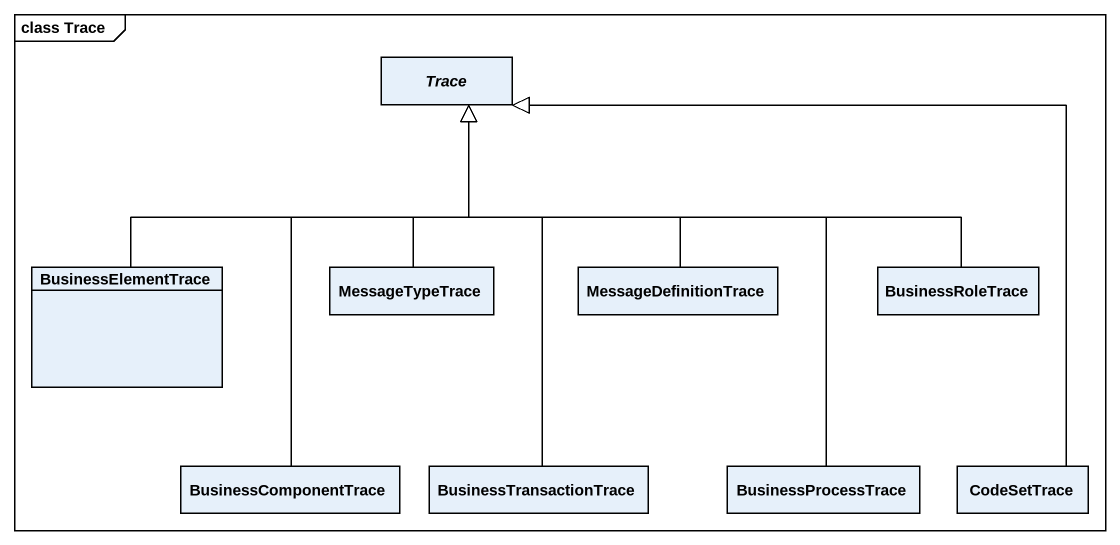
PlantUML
@startuml
mainframe class Trace
hide circle
hide empty members
abstract class Trace
class BusinessElementTrace
class MessageTypeTrace
class MessageDefinitionTrace
class BusinessRoleTrace
class BusinessComponentTrace
class BusinessTransactionTrace
class BusinessProcessTrace
class CodeSetTrace
BusinessElementTrace -up-|> Trace
MessageTypeTrace -up-|> Trace
MessageDefinitionTrace -up-|> Trace
BusinessRoleTrace -left-|> Trace
BusinessComponentTrace -up-|> Trace
BusinessTransactionTrace -up-|> Trace
BusinessProcessTrace -up-|> Trace
CodeSetTrace -up-|> Trace
@enduml
